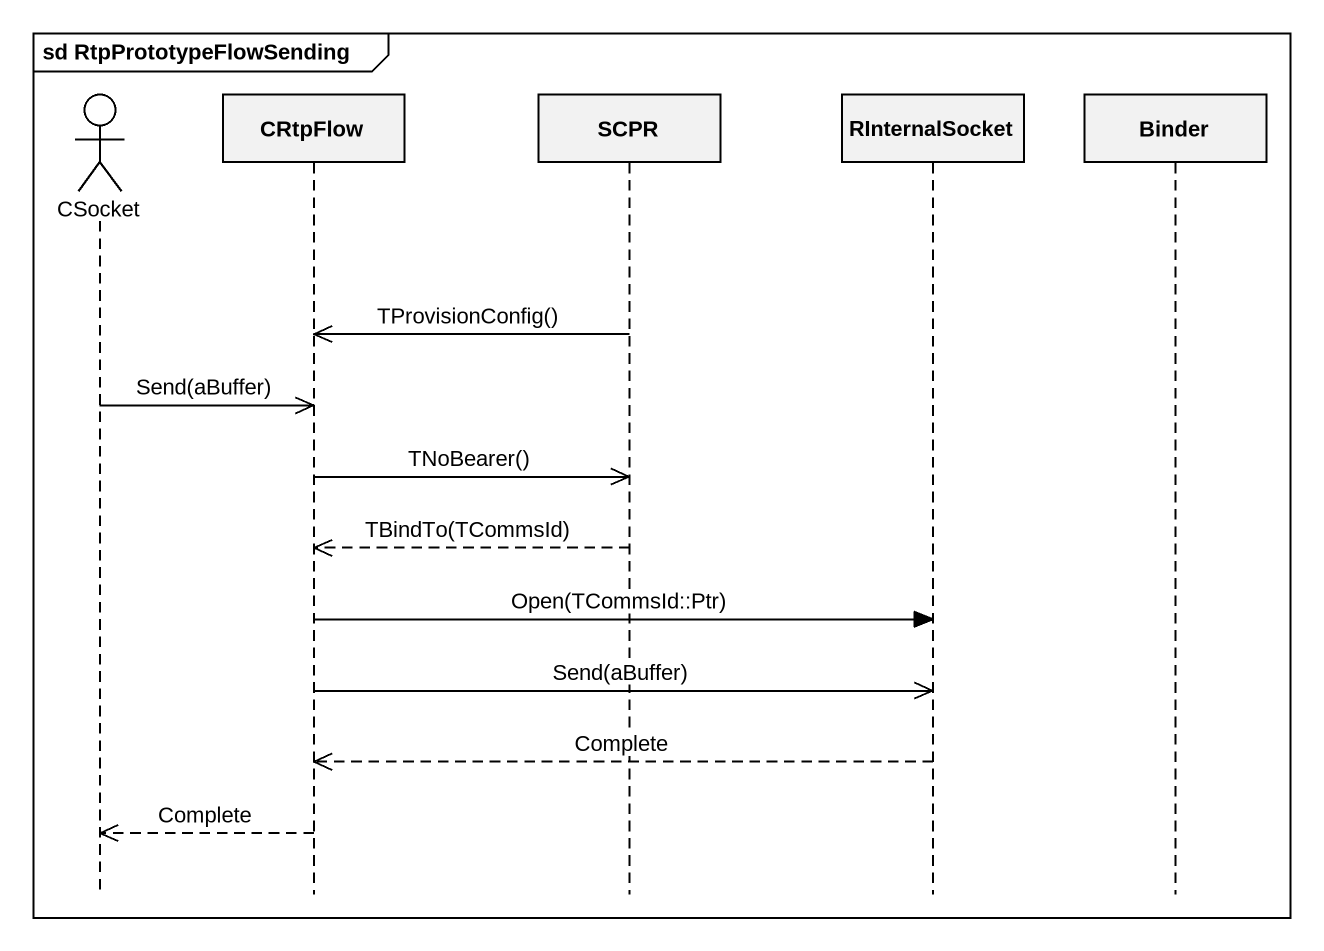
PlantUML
@startuml
mainframe sd RtpPrototypeFlowSending
hide footbox
actor CSocket
participant CRtpFlow
participant SCPR
participant RInternalSocket
participant Binder

SCPR ->> CRtpFlow : TProvisionConfig()
CSocket ->> CRtpFlow : Send(aBuffer)
CRtpFlow ->> SCPR : TNoBearer()
SCPR -->> CRtpFlow : TBindTo(TCommsId)
CRtpFlow -> RInternalSocket : Open(TCommsId::Ptr)
CRtpFlow ->> RInternalSocket : Send(aBuffer)
RInternalSocket -->> CRtpFlow : Complete
CRtpFlow -->> CSocket : Complete
@enduml
